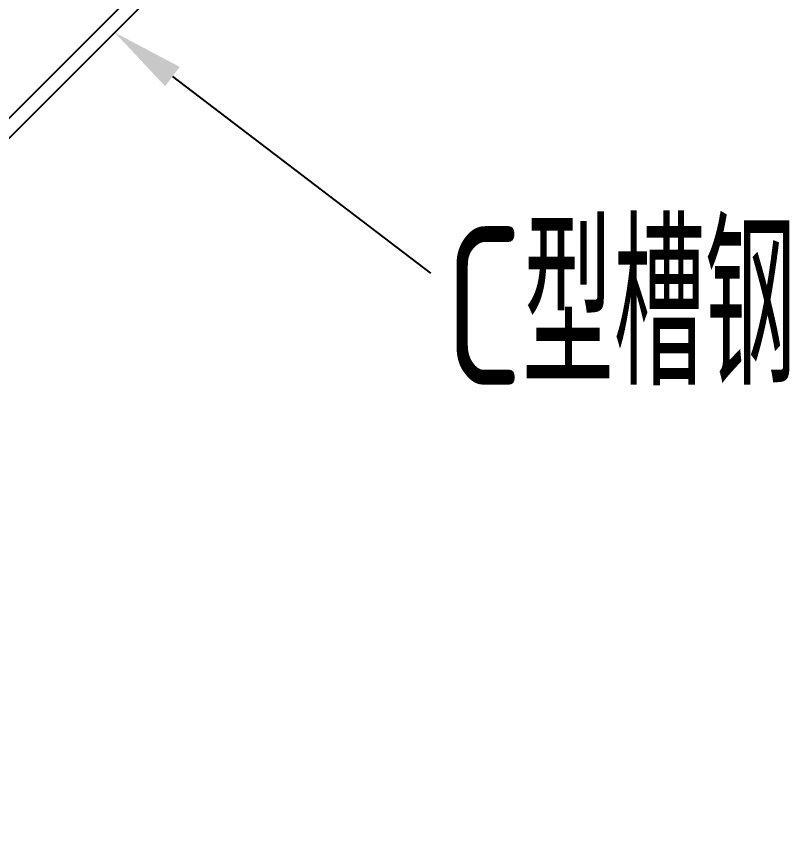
# Model space of a CAD drawing. Extents: x 4995099 to 5303443, y 4627657 to 4889583.
# Drawn here: x 5053900 to 5056026, y 4773884 to 4776168 of the extents above; entities that cross this region are included whole.
import ezdxf

# ---------------------------------------------------------------- set-up
doc = ezdxf.new("R2010")
doc.units = 0
doc.header["$LTSCALE"] = 1000
doc.header["$MEASUREMENT"] = 0
doc.layers.get('0').update_dxf_attribs({"color": 4, "linetype": 'CONTINUOUS'})
doc.styles.get("Standard").update_dxf_attribs({"font": 'GBENOR', "bigfont": 'GBCBIG'})

msp = doc.modelspace()

# ---------------------------------------------------------------- linework, layer by layer
at = {"linetype": 'Continuous'}
for p, q in [((5051901.7, 4773911.4), (5055083.4, 4777093.1)), ((5051929.2, 4773883.9), (5055111, 4777065.6))]:
    msp.add_line(p, q, dxfattribs=at)
msp.add_lwpolyline([(5054328.8, 4776003.1), (5055039.1, 4775461.6)])
msp.add_solid([(5054308.6, 4775976.6), (5054169.8, 4776124.4), (5054349, 4776029.7)])

# ---------------------------------------------------------------- texts
at = {"width": 0.8}
msp.add_text('C型槽钢', height=435.6, dxfattribs=at).set_placement((5055078.7, 4775154.3))

doc.saveas('drawing.dxf')
